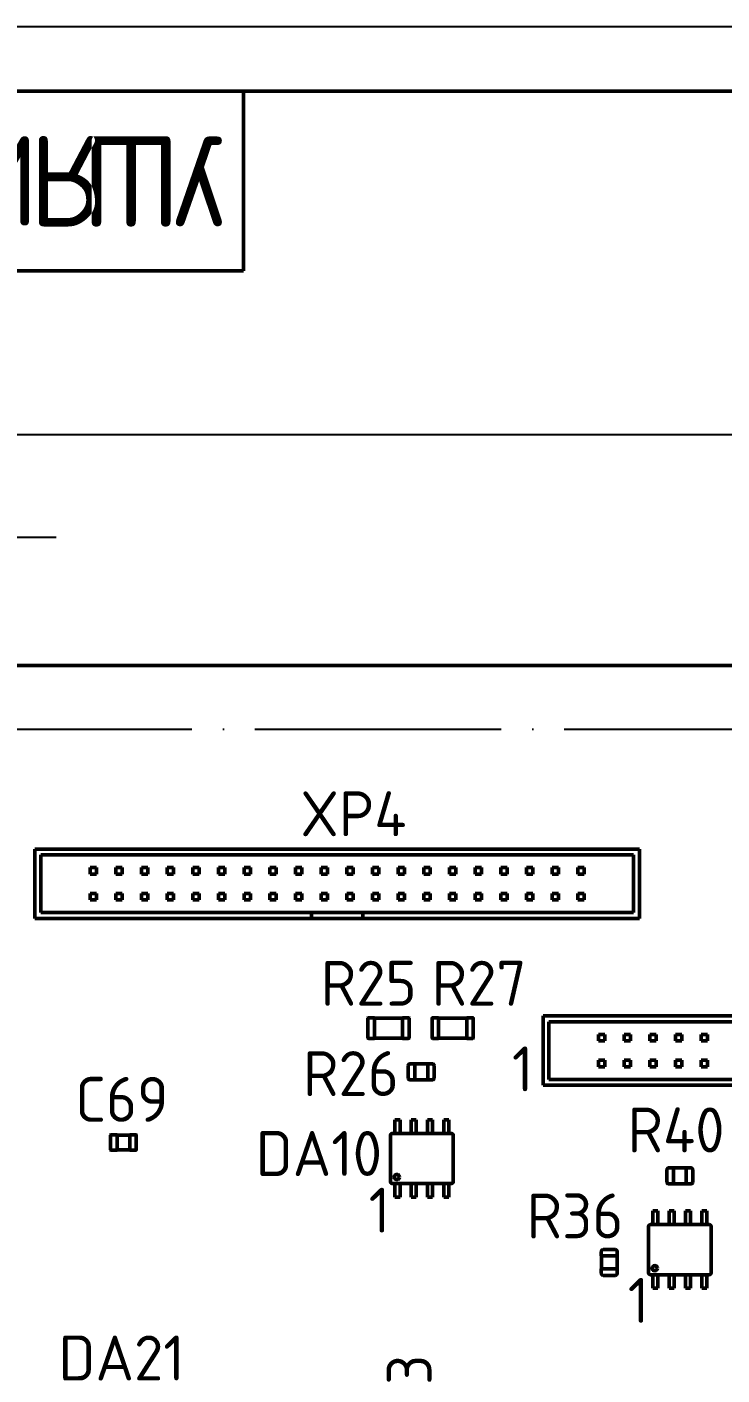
# Model space of a CAD drawing. Header units: millimetres. Extents: x -55 to 2039, y 0 to 512.
# Drawn here: x 907.2 to 961.4, y 332.5 to 437.5 of the extents above; entities that cross this region are included whole.
import ezdxf
from ezdxf import colors
from ezdxf.entities.mleader import LeaderData, LeaderLine
from ezdxf.enums import TextEntityAlignment as Align
from ezdxf.math import Vec2, Vec3

# ---------------------------------------------------------------- set-up
doc = ezdxf.new("R2010")
doc.units = ezdxf.units.MM
doc.linetypes.add('ACAD_ISO04W100', pattern=[30, 24, -3, 0, -3])
doc.linetypes.add('Сплошная', pattern=[0])
doc.layers.add('Виды', color=30, linetype='Continuous')
doc.layers.add('Размеры', color=121, linetype='Continuous')
doc.layers.add('текст', color=2, linetype='Continuous', lineweight=30)
doc.styles.add('GOST TYPE B', font='', dxfattribs={"height": 3.5})
doc.styles.get('GOST TYPE B').set_extended_font_data('GOST type B')
doc.dimstyles.new('GOST', dxfattribs={"dimscale": 0, "dimtxt": 3.5, "dimasz": 3.5, "dimexe": 1.25, "dimexo": 0, "dimtad": 1, "dimdec": 3, "dimtxsty": 'GOST TYPE B', "dimcen": 5, "dimadec": 3, "dimazin": 2, "dimtm": 1e-09, "dimtfac": 0.75, "dimtdec": 3, "dimtmove": 1, "dimatfit": 3, "dimfxl": 1, "dimtolj": 1, "dimlwd": 25, "dimlwe": 25, "dimarcsym": 0})

# ---------------------------------------------------------------- blocks, each defined once
blk = doc.blocks.new('*T73')
at = {"color": 0, "linetype": 'Сплошная', "lineweight": 50, "transparency": 16777216}
for p, q in [((0, 0), (70, 0)), ((0, 0), (0, -14)), ((70, 0), (70, -14)), ((0, -14), (70, -14))]:
    blk.add_line(p, q, dxfattribs=at)
at = {"color": 0, "linetype": 'Continuous', "lineweight": 25, "transparency": 16777216, "insert": (35, -7), "char_height": 7, "width": 68, "attachment_point": 5, "rotation": 180, "style": 'GOST TYPE B'}
blk.add_mtext('{\\T0.8;УШЯИ.467444.130СБ}', dxfattribs=at)
blk = doc.blocks.new('Вид с →')
at = {"linetype": 'Continuous', "lineweight": 25, "transparency": 16777216}
for q in [(28.03, 4.05), (30.86, 4.05)]:
    blk.add_line((29.44, 2.63), q, dxfattribs=at)
blk.add_circle((32.94, 2.63), 3.5, dxfattribs=at)
blk.add_circle((32.94, 2.63), 3.5, dxfattribs=at)
at = {"linetype": 'Continuous', "lineweight": 50, "transparency": 16777216, "style": 'GOST TYPE B'}
blk.add_attdef('ВИД(_:_)', text='', height=7, dxfattribs=at).set_placement((27.23, 3.5), align=Align.MIDDLE_RIGHT)
blk = doc.blocks.new('_DotSmall')
at = {"color": 0, "linetype": 'ByBlock', "lineweight": 60, "const_width": 0.5}
blk.add_lwpolyline([(-0.0625, 0, 1), (0.0625, 0, 1)], format="xyb", close=True, dxfattribs=at)
blk = doc.blocks.new('*D92')
at = {"layer": 'Defpoints', "color": 0, "linetype": 'Continuous', "lineweight": 50, "transparency": 16777216}
for p in [(902.46, 397.78), (897.46, 387.78), (902.46, 183.34)]:
    blk.add_point(p, dxfattribs=at)
at = {"layer": 'Размеры', "color": 0, "linetype": 'Сплошная', "lineweight": 25, "transparency": 16777216}
for p, q in [((897.46, 387.78), (897.46, 399.03)), ((893.96, 397.78), (890.46, 397.78)), ((897.46, 397.78), (902.46, 397.78)), ((905.96, 397.78), (909.46, 397.78))]:
    blk.add_line(p, q, dxfattribs=at)
at = {"layer": 'Размеры', "color": 0, "lineweight": 25, "transparency": 16777216}
blk.add_line((902.46, 183.34), (902.46, 399.03), dxfattribs=at)
at = {"layer": 'Размеры', "color": 0, "linetype": 'Continuous', "lineweight": 50, "transparency": 16777216}
for points in [[(893.96, 398.37), (893.96, 397.2), (897.46, 397.78)], [(905.96, 398.37), (905.96, 397.2), (902.46, 397.78)]]:
    blk.add_solid(points, dxfattribs=at)
at = {"layer": 'Размеры', "color": 0, "linetype": 'Continuous', "lineweight": 25, "transparency": 16777216, "insert": (887.98, 400.43), "char_height": 3.5, "attachment_point": 5, "style": 'GOST TYPE B'}
blk.add_mtext('\\A1;5*', dxfattribs=at)
blk = doc.blocks.new('*D68')
at = {"layer": 'Defpoints', "color": 0, "linetype": 'Continuous', "lineweight": 50, "transparency": 16777216}
for p in [(889.53, 382.78), (902.46, 382.78), (912.46, 202.78)]:
    blk.add_point(p, dxfattribs=at)
at = {"layer": 'Размеры', "color": 0, "lineweight": 25, "transparency": 16777216}
blk.add_line((902.46, 382.78), (888.28, 382.78), dxfattribs=at)
at = {"layer": 'Размеры', "color": 0, "linetype": 'Сплошная', "lineweight": 25, "transparency": 16777216}
for p, q in [((889.53, 206.28), (889.53, 379.28)), ((912.46, 202.78), (888.28, 202.78))]:
    blk.add_line(p, q, dxfattribs=at)
at = {"layer": 'Размеры', "color": 0, "linetype": 'Continuous', "lineweight": 50, "transparency": 16777216}
for points in [[(888.95, 379.28), (890.12, 379.28), (889.53, 382.78)], [(888.95, 206.28), (890.12, 206.28), (889.53, 202.78)]]:
    blk.add_solid(points, dxfattribs=at)
at = {"layer": 'Размеры', "color": 0, "linetype": 'Continuous', "lineweight": 50, "transparency": 16777216, "insert": (887.16, 292.78), "char_height": 3.5, "attachment_point": 5, "rotation": 90, "style": 'GOST TYPE B'}
blk.add_mtext('\\A1;180*', dxfattribs=at)
blk = doc.blocks.new('*D86')
at = {"layer": 'Defpoints', "color": 0, "linetype": 'Continuous', "lineweight": 50, "transparency": 16777216}
for p in [(1177.46, 405.78), (897.46, 387.78), (1177.46, 387.78)]:
    blk.add_point(p, dxfattribs=at)
at = {"layer": 'Размеры', "color": 0, "linetype": 'Сплошная', "lineweight": 25, "transparency": 16777216}
for p, q in [((897.46, 387.78), (897.46, 407.03)), ((900.96, 405.78), (1173.96, 405.78))]:
    blk.add_line(p, q, dxfattribs=at)
at = {"layer": 'Размеры', "color": 0, "lineweight": 25, "transparency": 16777216}
blk.add_line((1177.46, 387.78), (1177.46, 407.03), dxfattribs=at)
at = {"layer": 'Размеры', "color": 0, "linetype": 'Continuous', "lineweight": 50, "transparency": 16777216}
for points in [[(900.96, 406.37), (900.96, 405.2), (897.46, 405.78)], [(1173.96, 406.37), (1173.96, 405.2), (1177.46, 405.78)]]:
    blk.add_solid(points, dxfattribs=at)
at = {"layer": 'Размеры', "color": 0, "linetype": 'Continuous', "lineweight": 50, "transparency": 16777216, "insert": (1037.46, 408.16), "char_height": 3.5, "attachment_point": 5, "style": 'GOST TYPE B'}
blk.add_mtext('\\A1;280*', dxfattribs=at)

msp = doc.modelspace()

# ---------------------------------------------------------------- linework, layer by layer
at = {"linetype": 'Continuous', "lineweight": 50}
for p, q in [((897.4613, 387.7841), (1177.4613, 387.7841)), ((907.8113, 373.484), (907.8113, 368.084)), ((954.9113, 373.484), (907.8113, 373.484)), ((908.2613, 373.034), (954.4613, 373.034)), ((908.2613, 368.534), (908.2613, 373.034)), ((954.4613, 373.034), (954.4613, 368.534)), ((954.9113, 368.084), (954.9113, 373.484)), ((912.1113, 372.034), (912.1113, 371.534)), ((912.6113, 372.034), (912.1113, 372.034)), ((912.6113, 371.534), (912.6113, 372.034)), ((914.1113, 372.034), (914.1113, 371.534)), ((914.6113, 372.034), (914.1113, 372.034)), ((914.6113, 371.534), (914.6113, 372.034)), ((916.1113, 372.034), (916.1113, 371.534)), ((916.6113, 372.034), (916.1113, 372.034)), ((916.6113, 371.534), (916.6113, 372.034)), ((918.1113, 372.034), (918.1113, 371.534)), ((918.6113, 372.034), (918.1113, 372.034)), ((918.6113, 371.534), (918.6113, 372.034)), ((920.1113, 372.034), (920.1113, 371.534)), ((920.6113, 372.034), (920.1113, 372.034)), ((920.6113, 371.534), (920.6113, 372.034)), ((922.1113, 372.034), (922.1113, 371.534)), ((922.6113, 372.034), (922.1113, 372.034)), ((922.6113, 371.534), (922.6113, 372.034)), ((924.1113, 372.034), (924.1113, 371.534)), ((924.6113, 372.034), (924.1113, 372.034)), ((924.6113, 371.534), (924.6113, 372.034)), ((926.1113, 372.034), (926.1113, 371.534)), ((926.6113, 372.034), (926.1113, 372.034)), ((926.6113, 371.534), (926.6113, 372.034)), ((928.1113, 372.034), (928.1113, 371.534)), ((928.6113, 372.034), (928.1113, 372.034)), ((928.6113, 371.534), (928.6113, 372.034)), ((930.1113, 372.034), (930.1113, 371.534)), ((930.6113, 372.034), (930.1113, 372.034)), ((930.6113, 371.534), (930.6113, 372.034)), ((932.1113, 372.034), (932.1113, 371.534)), ((932.6113, 372.034), (932.1113, 372.034)), ((932.6113, 371.534), (932.6113, 372.034)), ((934.1113, 372.034), (934.1113, 371.534)), ((934.6113, 372.034), (934.1113, 372.034)), ((934.6113, 371.534), (934.6113, 372.034)), ((936.1113, 372.034), (936.1113, 371.534)), ((936.6113, 372.034), (936.1113, 372.034)), ((936.6113, 371.534), (936.6113, 372.034)), ((938.1113, 372.034), (938.1113, 371.534)), ((938.6113, 372.034), (938.1113, 372.034)), ((938.6113, 371.534), (938.6113, 372.034)), ((940.1113, 372.034), (940.1113, 371.534)), ((940.6113, 372.034), (940.1113, 372.034)), ((940.6113, 371.534), (940.6113, 372.034)), ((942.1113, 372.034), (942.1113, 371.534)), ((942.6113, 372.034), (942.1113, 372.034)), ((942.6113, 371.534), (942.6113, 372.034)), ((944.1113, 372.034), (944.1113, 371.534)), ((944.6113, 372.034), (944.1113, 372.034)), ((944.6113, 371.534), (944.6113, 372.034)), ((946.1113, 372.034), (946.1113, 371.534)), ((946.6113, 372.034), (946.1113, 372.034)), ((946.6113, 371.534), (946.6113, 372.034)), ((948.1113, 372.034), (948.1113, 371.534)), ((948.6113, 372.034), (948.1113, 372.034)), ((948.6113, 371.534), (948.6113, 372.034)), ((950.1113, 372.034), (950.1113, 371.534)), ((950.6113, 372.034), (950.1113, 372.034)), ((950.6113, 371.534), (950.6113, 372.034)), ((912.1113, 371.534), (912.6113, 371.534)), ((914.1113, 371.534), (914.6113, 371.534)), ((916.1113, 371.534), (916.6113, 371.534)), ((918.1113, 371.534), (918.6113, 371.534)), ((920.1113, 371.534), (920.6113, 371.534)), ((922.1113, 371.534), (922.6113, 371.534)), ((924.1113, 371.534), (924.6113, 371.534)), ((926.1113, 371.534), (926.6113, 371.534)), ((928.1113, 371.534), (928.6113, 371.534)), ((930.1113, 371.534), (930.6113, 371.534)), ((932.1113, 371.534), (932.6113, 371.534)), ((934.1113, 371.534), (934.6113, 371.534)), ((936.1113, 371.534), (936.6113, 371.534)), ((938.1113, 371.534), (938.6113, 371.534)), ((940.1113, 371.534), (940.6113, 371.534)), ((942.1113, 371.534), (942.6113, 371.534)), ((944.1113, 371.534), (944.6113, 371.534)), ((946.1113, 371.534), (946.6113, 371.534)), ((948.1113, 371.534), (948.6113, 371.534)), ((950.1113, 371.534), (950.6113, 371.534)), ((912.1113, 370.034), (912.1113, 369.534)), ((912.6113, 370.034), (912.1113, 370.034)), ((912.6113, 369.534), (912.6113, 370.034)), ((914.1113, 370.034), (914.1113, 369.534)), ((914.6113, 370.034), (914.1113, 370.034)), ((914.6113, 369.534), (914.6113, 370.034)), ((916.1113, 370.034), (916.1113, 369.534)), ((916.6113, 370.034), (916.1113, 370.034)), ((916.6113, 369.534), (916.6113, 370.034)), ((918.1113, 370.034), (918.1113, 369.534)), ((918.6113, 370.034), (918.1113, 370.034)), ((918.6113, 369.534), (918.6113, 370.034)), ((920.1113, 370.034), (920.1113, 369.534)), ((920.6113, 370.034), (920.1113, 370.034)), ((920.6113, 369.534), (920.6113, 370.034)), ((922.1113, 370.034), (922.1113, 369.534)), ((922.6113, 370.034), (922.1113, 370.034)), ((922.6113, 369.534), (922.6113, 370.034)), ((924.1113, 370.034), (924.1113, 369.534)), ((924.6113, 370.034), (924.1113, 370.034)), ((924.6113, 369.534), (924.6113, 370.034)), ((926.1113, 370.034), (926.1113, 369.534)), ((926.6113, 370.034), (926.1113, 370.034)), ((926.6113, 369.534), (926.6113, 370.034)), ((928.1113, 370.034), (928.1113, 369.534)), ((928.6113, 370.034), (928.1113, 370.034)), ((928.6113, 369.534), (928.6113, 370.034)), ((930.1113, 370.034), (930.1113, 369.534)), ((930.6113, 370.034), (930.1113, 370.034)), ((930.6113, 369.534), (930.6113, 370.034)), ((932.1113, 370.034), (932.1113, 369.534)), ((932.6113, 370.034), (932.1113, 370.034)), ((932.6113, 369.534), (932.6113, 370.034)), ((934.1113, 370.034), (934.1113, 369.534)), ((934.6113, 370.034), (934.1113, 370.034)), ((934.6113, 369.534), (934.6113, 370.034)), ((936.1113, 370.034), (936.1113, 369.534)), ((936.6113, 370.034), (936.1113, 370.034)), ((936.6113, 369.534), (936.6113, 370.034)), ((938.1113, 370.034), (938.1113, 369.534)), ((938.6113, 370.034), (938.1113, 370.034)), ((938.6113, 369.534), (938.6113, 370.034)), ((940.1113, 370.034), (940.1113, 369.534)), ((940.6113, 370.034), (940.1113, 370.034)), ((940.6113, 369.534), (940.6113, 370.034)), ((942.1113, 370.034), (942.1113, 369.534)), ((942.6113, 370.034), (942.1113, 370.034)), ((942.6113, 369.534), (942.6113, 370.034)), ((944.1113, 370.034), (944.1113, 369.534)), ((944.6113, 370.034), (944.1113, 370.034)), ((944.6113, 369.534), (944.6113, 370.034)), ((946.1113, 370.034), (946.1113, 369.534)), ((946.6113, 370.034), (946.1113, 370.034)), ((946.6113, 369.534), (946.6113, 370.034)), ((948.1113, 370.034), (948.1113, 369.534)), ((948.6113, 370.034), (948.1113, 370.034)), ((948.6113, 369.534), (948.6113, 370.034)), ((950.1113, 370.034), (950.1113, 369.534)), ((950.6113, 370.034), (950.1113, 370.034)), ((950.6113, 369.534), (950.6113, 370.034)), ((912.1113, 369.534), (912.6113, 369.534)), ((914.1113, 369.534), (914.6113, 369.534)), ((916.1113, 369.534), (916.6113, 369.534)), ((918.1113, 369.534), (918.6113, 369.534)), ((920.1113, 369.534), (920.6113, 369.534)), ((922.1113, 369.534), (922.6113, 369.534)), ((924.1113, 369.534), (924.6113, 369.534)), ((926.1113, 369.534), (926.6113, 369.534)), ((928.1113, 369.534), (928.6113, 369.534)), ((930.1113, 369.534), (930.6113, 369.534)), ((932.1113, 369.534), (932.6113, 369.534)), ((934.1113, 369.534), (934.6113, 369.534)), ((936.1113, 369.534), (936.6113, 369.534)), ((938.1113, 369.534), (938.6113, 369.534)), ((940.1113, 369.534), (940.6113, 369.534)), ((942.1113, 369.534), (942.6113, 369.534)), ((944.1113, 369.534), (944.6113, 369.534)), ((946.1113, 369.534), (946.6113, 369.534)), ((948.1113, 369.534), (948.6113, 369.534)), ((950.1113, 369.534), (950.6113, 369.534)), ((907.8113, 368.084), (929.3613, 368.084)), ((929.3613, 368.534), (908.2613, 368.534)), ((933.3613, 368.534), (929.3613, 368.534)), ((929.3613, 368.084), (929.3613, 368.534)), ((929.3613, 368.084), (933.3613, 368.084)), ((933.3613, 368.534), (933.3613, 368.084)), ((954.4613, 368.534), (933.3613, 368.534)), ((933.3613, 368.084), (954.9113, 368.084)), ((933.7613, 358.7641), (933.7613, 360.3041)), ((933.7913, 360.3341), (934.2613, 360.3341)), ((934.2613, 360.3041), (934.2613, 360.3341)), ((934.2613, 360.3041), (936.4613, 360.3041)), ((934.2613, 358.7641), (934.2613, 360.3041)), ((936.4613, 360.3341), (936.9313, 360.3341)), ((936.4613, 360.3341), (936.4613, 360.3041)), ((936.4613, 360.3041), (936.4613, 358.7641)), ((936.9613, 360.3041), (936.9613, 358.7641)), ((938.7613, 358.7641), (938.7613, 360.3041)), ((938.7913, 360.3341), (939.2613, 360.3341)), ((939.2613, 360.3041), (939.2613, 360.3341)), ((939.2613, 360.3041), (941.4613, 360.3041)), ((939.2613, 358.7641), (939.2613, 360.3041)), ((941.4613, 360.3341), (941.9313, 360.3341)), ((941.4613, 360.3341), (941.4613, 360.3041)), ((941.4613, 360.3041), (941.4613, 358.7641)), ((941.9613, 360.3041), (941.9613, 358.7641)), ((947.4113, 360.484), (947.4113, 355.084)), ((994.5113, 360.484), (947.4113, 360.484)), ((947.8613, 360.034), (994.0613, 360.034)), ((947.8613, 355.534), (947.8613, 360.034)), ((934.2613, 358.7341), (933.7913, 358.7341)), ((936.4613, 358.7641), (934.2613, 358.7641)), ((934.2613, 358.7341), (934.2613, 358.7641)), ((936.4613, 358.7641), (936.4613, 358.7341)), ((936.9313, 358.7341), (936.4613, 358.7341)), ((939.2613, 358.7341), (938.7913, 358.7341)), ((941.4613, 358.7641), (939.2613, 358.7641)), ((939.2613, 358.7341), (939.2613, 358.7641)), ((941.4613, 358.7641), (941.4613, 358.7341)), ((941.9313, 358.7341), (941.4613, 358.7341)), ((951.7113, 359.034), (951.7113, 358.534)), ((952.2113, 359.034), (951.7113, 359.034)), ((951.7113, 358.534), (952.2113, 358.534)), ((952.2113, 358.534), (952.2113, 359.034)), ((953.7113, 359.034), (953.7113, 358.534)), ((954.2113, 359.034), (953.7113, 359.034)), ((953.7113, 358.534), (954.2113, 358.534)), ((954.2113, 358.534), (954.2113, 359.034)), ((955.7113, 359.034), (955.7113, 358.534)), ((956.2113, 359.034), (955.7113, 359.034)), ((955.7113, 358.534), (956.2113, 358.534)), ((956.2113, 358.534), (956.2113, 359.034)), ((957.7113, 359.034), (957.7113, 358.534)), ((958.2113, 359.034), (957.7113, 359.034)), ((957.7113, 358.534), (958.2113, 358.534)), ((958.2113, 358.534), (958.2113, 359.034)), ((959.7113, 359.034), (959.7113, 358.534)), ((960.2113, 359.034), (959.7113, 359.034)), ((959.7113, 358.534), (960.2113, 358.534)), ((960.2113, 358.534), (960.2113, 359.034)), ((951.7113, 357.034), (951.7113, 356.534)), ((952.2113, 357.034), (951.7113, 357.034)), ((952.2113, 356.534), (952.2113, 357.034)), ((953.7113, 357.034), (953.7113, 356.534)), ((954.2113, 357.034), (953.7113, 357.034)), ((954.2113, 356.534), (954.2113, 357.034)), ((955.7113, 357.034), (955.7113, 356.534)), ((956.2113, 357.034), (955.7113, 357.034)), ((956.2113, 356.534), (956.2113, 357.034)), ((957.7113, 357.034), (957.7113, 356.534)), ((958.2113, 357.034), (957.7113, 357.034)), ((958.2113, 356.534), (958.2113, 357.034)), ((959.7113, 357.034), (959.7113, 356.534)), ((960.2113, 357.034), (959.7113, 357.034)), ((960.2113, 356.534), (960.2113, 357.034)), ((936.9063, 355.656), (936.9063, 356.612)), ((937.0533, 356.7591), (937.4063, 356.7591)), ((937.4063, 356.612), (937.4063, 356.7591)), ((937.4063, 356.7466), (938.4163, 356.7466)), ((937.4063, 355.656), (937.4063, 356.612)), ((938.4163, 356.7591), (938.7693, 356.7591)), ((938.4163, 356.612), (938.4163, 356.7591)), ((938.4163, 355.656), (938.4163, 356.612)), ((938.9163, 355.656), (938.9163, 356.612)), ((951.7113, 356.534), (952.2113, 356.534)), ((953.7113, 356.534), (954.2113, 356.534)), ((955.7113, 356.534), (956.2113, 356.534)), ((957.7113, 356.534), (958.2113, 356.534)), ((959.7113, 356.534), (960.2113, 356.534)), ((937.0533, 355.5091), (937.4063, 355.5091)), ((937.4063, 355.656), (937.4063, 355.5091)), ((937.4063, 355.5216), (938.4163, 355.5216)), ((938.4163, 355.656), (938.4163, 355.5091)), ((938.4163, 355.5091), (938.7693, 355.5091)), ((947.4113, 355.084), (968.9613, 355.084)), ((968.9613, 355.534), (947.8613, 355.534)), ((935.8531, 351.8495), (935.8531, 352.3954)), ((936.2595, 352.3954), (935.8531, 352.3954)), ((935.8531, 351.8495), (935.8531, 351.7332)), ((936.2595, 351.8495), (936.2595, 352.3954)), ((936.2595, 351.8495), (936.2595, 351.7332)), ((937.1231, 351.8495), (937.1231, 352.3954)), ((937.5295, 352.3954), (937.1231, 352.3954)), ((937.1231, 351.8495), (937.1231, 351.7332)), ((937.5295, 351.8495), (937.5295, 352.3954)), ((937.5295, 351.8495), (937.5295, 351.7332)), ((938.3931, 351.8495), (938.3931, 352.3954)), ((938.7995, 352.3954), (938.3931, 352.3954)), ((938.3931, 351.8495), (938.3931, 351.7332)), ((938.7995, 351.8495), (938.7995, 352.3954)), ((938.7995, 351.8495), (938.7995, 351.7332)), ((939.6631, 351.8495), (939.6631, 352.3954)), ((940.0695, 352.3954), (939.6631, 352.3954)), ((939.6631, 351.8495), (939.6631, 351.7332)), ((940.0695, 351.8495), (940.0695, 352.3954)), ((940.0695, 351.8495), (940.0695, 351.7332)), ((913.7113, 350.064), (913.7113, 351.204)), ((913.7413, 351.234), (914.2113, 351.234)), ((914.2113, 351.204), (914.2113, 351.234)), ((914.2113, 351.204), (915.2113, 351.204)), ((914.2113, 350.064), (914.2113, 351.204)), ((915.2113, 351.234), (915.6813, 351.234)), ((915.2113, 351.234), (915.2113, 351.204)), ((915.2113, 351.204), (915.2113, 350.064)), ((915.7113, 351.204), (915.7113, 350.064)), ((935.5102, 351.1875), (935.5102, 351.1898)), ((935.5102, 347.5807), (935.5102, 351.1875)), ((935.6602, 351.3398), (935.6626, 351.3399)), ((935.6626, 351.3399), (940.26, 351.3399)), ((935.8531, 351.6654), (935.8531, 351.7332)), ((935.8531, 351.3402), (935.8531, 351.6654)), ((935.8531, 351.3399), (935.8531, 351.3402)), ((936.2595, 351.3399), (935.8531, 351.3399)), ((936.2595, 351.7332), (936.2595, 351.6654)), ((936.2595, 351.3402), (936.2595, 351.6654)), ((936.2595, 351.3399), (936.2595, 351.3402)), ((937.1231, 351.6654), (937.1231, 351.7332)), ((937.1231, 351.3402), (937.1231, 351.6654)), ((937.1231, 351.3399), (937.1231, 351.3402)), ((937.5295, 351.3399), (937.1231, 351.3399)), ((937.5295, 351.7332), (937.5295, 351.6654)), ((937.5295, 351.3402), (937.5295, 351.6654)), ((937.5295, 351.3399), (937.5295, 351.3402)), ((938.3931, 351.6654), (938.3931, 351.7332)), ((938.3931, 351.3402), (938.3931, 351.6654)), ((938.3931, 351.3399), (938.3931, 351.3402)), ((938.7995, 351.3399), (938.3931, 351.3399)), ((938.7995, 351.7332), (938.7995, 351.6654)), ((938.7995, 351.3402), (938.7995, 351.6654)), ((938.7995, 351.3399), (938.7995, 351.3402)), ((939.6631, 351.6654), (939.6631, 351.7332)), ((939.6631, 351.3402), (939.6631, 351.6654)), ((939.6631, 351.3399), (939.6631, 351.3402)), ((940.0695, 351.3399), (939.6631, 351.3399)), ((940.0695, 351.7332), (940.0695, 351.6654)), ((940.0695, 351.3402), (940.0695, 351.6654)), ((940.0695, 351.3399), (940.0695, 351.3402)), ((940.26, 351.3399), (940.2623, 351.3398)), ((940.4124, 351.1898), (940.4124, 351.1875)), ((940.4124, 347.5807), (940.4124, 351.1875)), ((914.2113, 350.034), (913.7413, 350.034)), ((915.2113, 350.064), (914.2113, 350.064)), ((914.2113, 350.034), (914.2113, 350.064)), ((915.2113, 350.064), (915.2113, 350.034)), ((915.6813, 350.034), (915.2113, 350.034)), ((957.2033, 348.6591), (957.5563, 348.6591)), ((957.5563, 348.5121), (957.5563, 348.6591)), ((957.5563, 348.6466), (958.5663, 348.6466)), ((958.5663, 348.6591), (958.9193, 348.6591)), ((958.5663, 348.5121), (958.5663, 348.6591)), ((935.5102, 347.5783), (935.5102, 347.5807)), ((940.4124, 347.5807), (940.4124, 347.5783)), ((957.0563, 347.5561), (957.0563, 348.5121)), ((957.5563, 347.5561), (957.5563, 348.5121)), ((957.5563, 347.5561), (957.5563, 347.4091)), ((958.5663, 347.5561), (958.5663, 348.5121)), ((958.5663, 347.5561), (958.5663, 347.4091)), ((959.0663, 347.5561), (959.0663, 348.5121)), ((935.6626, 347.4283), (935.6602, 347.4283)), ((935.6626, 347.4283), (940.26, 347.4283)), ((935.8531, 347.4283), (935.8531, 347.4279)), ((935.8531, 347.4283), (936.2595, 347.4283)), ((935.8531, 347.4279), (935.8531, 347.1027)), ((935.8531, 347.0349), (935.8531, 347.1027)), ((935.8531, 346.9186), (935.8531, 347.0349)), ((935.8531, 346.9186), (935.8531, 346.3727)), ((936.2595, 347.4283), (936.2595, 347.4279)), ((936.2595, 347.4279), (936.2595, 347.1027)), ((936.2595, 347.1027), (936.2595, 347.0349)), ((936.2595, 346.9186), (936.2595, 347.0349)), ((936.2595, 346.9186), (936.2595, 346.3727)), ((937.1231, 347.4283), (937.1231, 347.4279)), ((937.1231, 347.4283), (937.5295, 347.4283)), ((937.1231, 347.4279), (937.1231, 347.1027)), ((937.1231, 347.0349), (937.1231, 347.1027)), ((937.1231, 346.9186), (937.1231, 347.0349)), ((937.1231, 346.9186), (937.1231, 346.3727)), ((937.5295, 347.4283), (937.5295, 347.4279)), ((937.5295, 347.4279), (937.5295, 347.1027)), ((937.5295, 347.1027), (937.5295, 347.0349)), ((937.5295, 346.9186), (937.5295, 347.0349)), ((937.5295, 346.9186), (937.5295, 346.3727)), ((938.3931, 347.4283), (938.3931, 347.4279)), ((938.3931, 347.4283), (938.7995, 347.4283)), ((938.3931, 347.4279), (938.3931, 347.1027)), ((938.3931, 347.0349), (938.3931, 347.1027)), ((938.3931, 346.9186), (938.3931, 347.0349)), ((938.3931, 346.9186), (938.3931, 346.3727)), ((938.7995, 347.4283), (938.7995, 347.4279)), ((938.7995, 347.4279), (938.7995, 347.1027)), ((938.7995, 347.1027), (938.7995, 347.0349)), ((938.7995, 346.9186), (938.7995, 347.0349)), ((938.7995, 346.9186), (938.7995, 346.3727)), ((939.6631, 347.4283), (939.6631, 347.4279)), ((939.6631, 347.4283), (940.0695, 347.4283)), ((939.6631, 347.4279), (939.6631, 347.1027)), ((939.6631, 347.0349), (939.6631, 347.1027)), ((939.6631, 346.9186), (939.6631, 347.0349)), ((939.6631, 346.9186), (939.6631, 346.3727)), ((940.0695, 347.4283), (940.0695, 347.4279)), ((940.0695, 347.4279), (940.0695, 347.1027)), ((940.0695, 347.1027), (940.0695, 347.0349)), ((940.0695, 346.9186), (940.0695, 347.0349)), ((940.0695, 346.9186), (940.0695, 346.3727)), ((940.2623, 347.4283), (940.26, 347.4283)), ((957.2033, 347.4091), (957.5563, 347.4091)), ((957.5563, 347.4216), (958.5663, 347.4216)), ((958.5663, 347.4091), (958.9193, 347.4091)), ((935.8531, 346.3727), (936.2595, 346.3727)), ((937.1231, 346.3727), (937.5295, 346.3727)), ((938.3931, 346.3727), (938.7995, 346.3727)), ((939.6631, 346.3727), (940.0695, 346.3727)), ((955.9531, 344.7495), (955.9531, 345.2954)), ((956.3595, 345.2954), (955.9531, 345.2954)), ((955.9531, 344.7495), (955.9531, 344.6332)), ((955.9531, 344.5654), (955.9531, 344.6332)), ((955.9531, 344.2402), (955.9531, 344.5654)), ((956.3595, 344.7495), (956.3595, 345.2954)), ((956.3595, 344.7495), (956.3595, 344.6332)), ((956.3595, 344.6332), (956.3595, 344.5654)), ((956.3595, 344.2402), (956.3595, 344.5654)), ((957.2231, 344.7495), (957.2231, 345.2954)), ((957.6295, 345.2954), (957.2231, 345.2954)), ((957.2231, 344.7495), (957.2231, 344.6332)), ((957.2231, 344.5654), (957.2231, 344.6332)), ((957.2231, 344.2402), (957.2231, 344.5654)), ((957.6295, 344.7495), (957.6295, 345.2954)), ((957.6295, 344.7495), (957.6295, 344.6332)), ((957.6295, 344.6332), (957.6295, 344.5654)), ((957.6295, 344.2402), (957.6295, 344.5654)), ((958.4931, 344.7495), (958.4931, 345.2954)), ((958.8995, 345.2954), (958.4931, 345.2954)), ((958.4931, 344.7495), (958.4931, 344.6332)), ((958.4931, 344.5654), (958.4931, 344.6332)), ((958.4931, 344.2402), (958.4931, 344.5654)), ((958.8995, 344.7495), (958.8995, 345.2954)), ((958.8995, 344.7495), (958.8995, 344.6332)), ((958.8995, 344.6332), (958.8995, 344.5654)), ((958.8995, 344.2402), (958.8995, 344.5654)), ((959.7631, 344.7495), (959.7631, 345.2954)), ((960.1695, 345.2954), (959.7631, 345.2954)), ((959.7631, 344.7495), (959.7631, 344.6332)), ((959.7631, 344.5654), (959.7631, 344.6332)), ((959.7631, 344.2402), (959.7631, 344.5654)), ((960.1695, 344.7495), (960.1695, 345.2954)), ((960.1695, 344.7495), (960.1695, 344.6332)), ((960.1695, 344.6332), (960.1695, 344.5654)), ((960.1695, 344.2402), (960.1695, 344.5654)), ((955.6102, 344.0874), (955.6102, 344.0898)), ((955.6102, 340.4806), (955.6102, 344.0874)), ((955.7603, 344.2398), (955.7626, 344.2398)), ((955.7626, 344.2398), (960.36, 344.2398)), ((955.9531, 344.2398), (955.9531, 344.2402)), ((956.3595, 344.2398), (955.9531, 344.2398)), ((956.3595, 344.2398), (956.3595, 344.2402)), ((957.2231, 344.2398), (957.2231, 344.2402)), ((957.6295, 344.2398), (957.2231, 344.2398)), ((957.6295, 344.2398), (957.6295, 344.2402)), ((958.4931, 344.2398), (958.4931, 344.2402)), ((958.8995, 344.2398), (958.4931, 344.2398)), ((958.8995, 344.2398), (958.8995, 344.2402)), ((959.7631, 344.2398), (959.7631, 344.2402)), ((960.1695, 344.2398), (959.7631, 344.2398)), ((960.1695, 344.2398), (960.1695, 344.2402)), ((960.36, 344.2398), (960.3623, 344.2398)), ((960.5124, 344.0898), (960.5124, 344.0874)), ((960.5124, 340.4806), (960.5124, 344.0874)), ((952.0833, 342.289), (953.0393, 342.289)), ((951.9363, 342.142), (951.9363, 341.789)), ((952.0833, 341.789), (951.9363, 341.789)), ((951.9488, 341.789), (951.9488, 340.779)), ((952.0833, 341.789), (953.0393, 341.789)), ((953.0393, 341.789), (953.1863, 341.789)), ((953.1738, 341.789), (953.1738, 340.779)), ((953.1863, 342.142), (953.1863, 341.789)), ((951.9363, 340.779), (951.9363, 340.426)), ((952.0833, 340.779), (951.9363, 340.779)), ((952.0833, 340.779), (953.0393, 340.779)), ((952.0833, 340.279), (953.0393, 340.279)), ((953.0393, 340.779), (953.1863, 340.779)), ((953.1863, 340.779), (953.1863, 340.426)), ((955.6102, 340.4783), (955.6102, 340.4806)), ((955.7626, 340.3282), (955.7603, 340.3283)), ((955.7626, 340.3282), (960.36, 340.3282)), ((955.9531, 340.3282), (955.9531, 340.3279)), ((955.9531, 340.3282), (956.3595, 340.3282)), ((955.9531, 340.3279), (955.9531, 340.0027)), ((956.3595, 340.3282), (956.3595, 340.3279)), ((956.3595, 340.3279), (956.3595, 340.0027)), ((957.2231, 340.3282), (957.2231, 340.3279)), ((957.2231, 340.3282), (957.6295, 340.3282)), ((957.2231, 340.3279), (957.2231, 340.0027)), ((957.6295, 340.3282), (957.6295, 340.3279)), ((957.6295, 340.3279), (957.6295, 340.0027)), ((958.4931, 340.3282), (958.4931, 340.3279)), ((958.4931, 340.3282), (958.8995, 340.3282)), ((958.4931, 340.3279), (958.4931, 340.0027)), ((958.8995, 340.3282), (958.8995, 340.3279)), ((958.8995, 340.3279), (958.8995, 340.0027)), ((959.7631, 340.3282), (959.7631, 340.3279)), ((959.7631, 340.3282), (960.1695, 340.3282)), ((959.7631, 340.3279), (959.7631, 340.0027)), ((960.1695, 340.3282), (960.1695, 340.3279)), ((960.1695, 340.3279), (960.1695, 340.0027)), ((960.3623, 340.3283), (960.36, 340.3282)), ((960.5124, 340.4806), (960.5124, 340.4783)), ((955.9531, 339.9348), (955.9531, 340.0027)), ((955.9531, 339.8186), (955.9531, 339.9348)), ((955.9531, 339.8186), (955.9531, 339.2727)), ((955.9531, 339.2727), (956.3595, 339.2727)), ((956.3595, 340.0027), (956.3595, 339.9348)), ((956.3595, 339.8186), (956.3595, 339.9348)), ((956.3595, 339.8186), (956.3595, 339.2727)), ((957.2231, 339.9348), (957.2231, 340.0027)), ((957.2231, 339.8186), (957.2231, 339.9348)), ((957.2231, 339.8186), (957.2231, 339.2727)), ((957.2231, 339.2727), (957.6295, 339.2727)), ((957.6295, 340.0027), (957.6295, 339.9348)), ((957.6295, 339.8186), (957.6295, 339.9348)), ((957.6295, 339.8186), (957.6295, 339.2727)), ((958.4931, 339.9348), (958.4931, 340.0027)), ((958.4931, 339.8186), (958.4931, 339.9348)), ((958.4931, 339.8186), (958.4931, 339.2727)), ((958.4931, 339.2727), (958.8995, 339.2727)), ((958.8995, 340.0027), (958.8995, 339.9348)), ((958.8995, 339.8186), (958.8995, 339.9348)), ((958.8995, 339.8186), (958.8995, 339.2727)), ((959.7631, 339.9348), (959.7631, 340.0027)), ((959.7631, 339.8186), (959.7631, 339.9348)), ((959.7631, 339.8186), (959.7631, 339.2727)), ((959.7631, 339.2727), (960.1695, 339.2727)), ((960.1695, 340.0027), (960.1695, 339.9348)), ((960.1695, 339.8186), (960.1695, 339.9348)), ((960.1695, 339.8186), (960.1695, 339.2727))]:
    msp.add_line(p, q, dxfattribs=at)
msp.add_lwpolyline([(834.0605, 17.5126), (1428.0605, 17.5126), (1428.0605, 437.5126), (834.0605, 437.5126)], close=True)
at = {"lineweight": 50}
msp.add_lwpolyline([(854.0605, 22.5126), (1423.0605, 22.5126), (1423.0605, 432.5126), (854.0605, 432.5126)], close=True, dxfattribs=at)
at = {"linetype": 'Continuous', "lineweight": 50}
for centre in [(936.0076, 347.9375), (956.1076, 340.8375)]:
    msp.add_circle(centre, 0.2034, dxfattribs=at)
at = {"linetype": 'Continuous', "lineweight": 50, "extrusion": (0, 0, -1)}
for centre, radius, start, end in [((-933.7913, 360.3041), 0.03, 359.99999, 89.99999), ((-938.7913, 360.3041), 0.03, 359.99999, 89.99999), ((-936.9313, 358.7641), 0.03, 179.99999, 269.99999), ((-941.9313, 358.7641), 0.03, 179.99999, 269.99999), ((-938.7693, 356.612), 0.147, 89.99999, 179.99999), ((-938.7693, 355.656), 0.147, 179.99999, 269.99999), ((-913.7413, 351.204), 0.03, 359.99999, 89.99999), ((-915.6813, 350.064), 0.03, 179.99999, 269.99999), ((-958.9193, 348.5121), 0.147, 89.99999, 179.99999), ((-958.9193, 347.5561), 0.147, 179.99999, 269.99999), ((-952.0833, 340.426), 0.147, 269.999999, 359.999999), ((-953.0393, 340.426), 0.147, 179.999999, 269.999999)]:
    msp.add_arc(centre, radius, start, end, dxfattribs=at)
at = {"linetype": 'Continuous', "lineweight": 50}
for centre, radius, start, end in [((936.9313, 360.3041), 0.03, 0.00001, 90.00001), ((941.9313, 360.3041), 0.03, 0.00001, 90.00001), ((933.7913, 358.7641), 0.03, 180.00001, 270.00001), ((938.7913, 358.7641), 0.03, 180.00001, 270.00001), ((937.0533, 356.612), 0.147, 90.00001, 180.00001), ((937.0533, 355.656), 0.147, 180.00001, 270.00001), ((915.6813, 351.204), 0.03, 0.00001, 90.00001), ((913.7413, 350.064), 0.03, 180.00001, 270.00001), ((957.2033, 348.5121), 0.147, 90.00001, 180.00001), ((957.2033, 347.5561), 0.147, 180.00001, 270.00001), ((952.0833, 342.142), 0.147, 90.000001, 180.000001), ((953.0393, 342.142), 0.147, 0.000001, 90.000001)]:
    msp.add_arc(centre, radius, start, end, dxfattribs=at)
at = {"linetype": 'Continuous', "lineweight": 50, "extrusion": (0, 0, -1)}
for centre, major_axis, start_param, end_param in [((935.6649, 351.1851), (-0.1111, 0.1111), 5.51283375, 7.05353687), ((940.2576, 351.1851), (0.1111, 0.1111), 5.51283375, 7.05353687), ((935.6649, 347.583), (0.1111, 0.1111), 2.37124109, 3.91194421), ((940.2576, 347.583), (-0.1111, 0.1111), 2.37124109, 3.91194421), ((955.7649, 344.0851), (-0.1111, 0.1111), 5.51283375, 7.05353687), ((960.3576, 344.0851), (0.1111, 0.1111), 5.51283375, 7.05353687), ((955.7649, 340.483), (0.1111, 0.1111), 2.37124109, 3.91194421), ((960.3576, 340.483), (-0.1111, 0.1111), 2.37124109, 3.91194421)]:
    msp.add_ellipse(centre, major_axis=major_axis, ratio=0.97032262, start_param=start_param, end_param=end_param, dxfattribs=at)
at = {"layer": 'Размеры', "linetype": 'ACAD_ISO04W100', "lineweight": 25, "ltscale": 0.8}
msp.add_line((1040.55, 382.7841), (900.3398, 382.7841), dxfattribs=at)

# ---------------------------------------------------------------- block references
msp.add_blockref('*T73', (854.0605, 432.5126))

# ---------------------------------------------------------------- texts
at = {"layer": 'текст', "style": 'GOST TYPE B'}
for s, p in [('XP4', (928.4875, 374.4805)), ('R25', (930.0874, 361.2842)), ('R27', (938.7316, 361.2842)), ('R26', (928.71, 354.247)), ('C69', (910.9548, 352.2383)), ('R40', (953.9921, 349.8569)), ('DA10', (925.0219, 348.0231)), ('1', (933.8215, 343.6053)), ('R36', (946.1309, 343.1601)), ('1', (954.0066, 336.5821)), ('DA21', (909.6546, 332.0947))]:
    msp.add_text(s, height=3.5, dxfattribs=at).set_placement(p)
for s, rotation, p in [('1', 360, (944.9796, 354.6091)), ('C93', 90, (938.728, 326.8954))]:
    msp.add_text(s, height=3.5, rotation=rotation, dxfattribs=at).set_placement(p)

# ---------------------------------------------------------------- dimensions: what is measured, and where the dimension line sits
at = {"layer": 'Размеры', "linetype": 'Continuous', "lineweight": 50}
dim = msp.add_linear_dim(base=(1177.4613, 405.7841), p1=(897.4613, 387.784), p2=(1177.4613, 387.7841), text='<>*', dimstyle='GOST', override={"dimscale": 1}, dxfattribs=at)
dim.commit()
dim.dimension.update_dxf_attribs({"geometry": '*D86', "text_midpoint": (1037.4613, 408.1591)})
at = {"layer": 'Размеры', "linetype": 'Continuous', "lineweight": 25}
dim = msp.add_linear_dim(base=(902.4613, 397.7841), p1=(897.4613, 387.784), p2=(902.4613, 183.342), text='<>*', dimstyle='GOST', override={"dimscale": 1}, dxfattribs=at)
dim.commit()
dim.dimension.update_dxf_attribs({"geometry": '*D92', "text_midpoint": (887.9809, 398.0593), "dimtype": 160})
at = {"layer": 'Размеры', "linetype": 'Continuous', "lineweight": 50}
dim = msp.add_linear_dim(base=(889.5338, 382.7841), p1=(912.4613, 202.7841), p2=(902.4613, 382.7841), angle=90, text='<>*', dimstyle='GOST', override={"dimscale": 1}, dxfattribs=at)
dim.commit()
dim.dimension.update_dxf_attribs({"geometry": '*D68', "text_midpoint": (887.1588, 292.7841)})

# ---------------------------------------------------------------- leaders
at = {"layer": 'Виды', "linetype": 'Continuous', "lineweight": 25}
ml = msp.add_multileader_block('Standard', dxfattribs=at)
ml.set_content('Вид с →', color=256)
ml.set_attribute('ВИД(_:_)', 'А(2:1)', width=0)
ml.set_leader_properties(linetype='Сплошная', lineweight=25)
ml.set_arrow_properties(name='DOTSMALL')
ml.build(insert=Vec2(0, 0))
ml.multileader.update_dxf_attribs({"leader_type": 0, "has_dogleg": 0, "text_left_attachment_type": 6, "text_right_attachment_type": 6, "dogleg_length": 0.3, "arrow_head_size": 1, "block_connection_type": 1})
ctx = ml.context
ctx.base_point, ctx.char_height, ctx.arrow_head_size, ctx.landing_gap_size, ctx.plane_origin = Vec3(1329.0713, 395.8731), 3.5, 1, 1, Vec3(1329.0713, 395.8731)
ctx.left_attachment, ctx.right_attachment, ctx.attachment_type = 6, 6, 1
notes = []
notes.append((ctx, [(0, (0, 0, 0), (0, 0), (1, 0), 1, [])]))
ctx.block.insert = Vec3(1329.0713, 395.8731)
for ctx, leaders in notes:
    for number, flags, end, landing, length, lines in leaders:
        leader = LeaderData()
        leader.index, (leader.has_last_leader_line, leader.has_dogleg_vector, leader.attachment_direction) = number, flags
        leader.last_leader_point, leader.dogleg_vector, leader.dogleg_length = Vec3(end), Vec3(landing), length
        for number, points, colour, breaks in lines:
            line = LeaderLine()
            line.index, line.vertices, line.color, line.breaks = number, Vec3.list(points), colors.encode_raw_color(colour), breaks
            leader.lines.append(line)
        ctx.leaders.append(leader)

doc.saveas('drawing.dxf')
